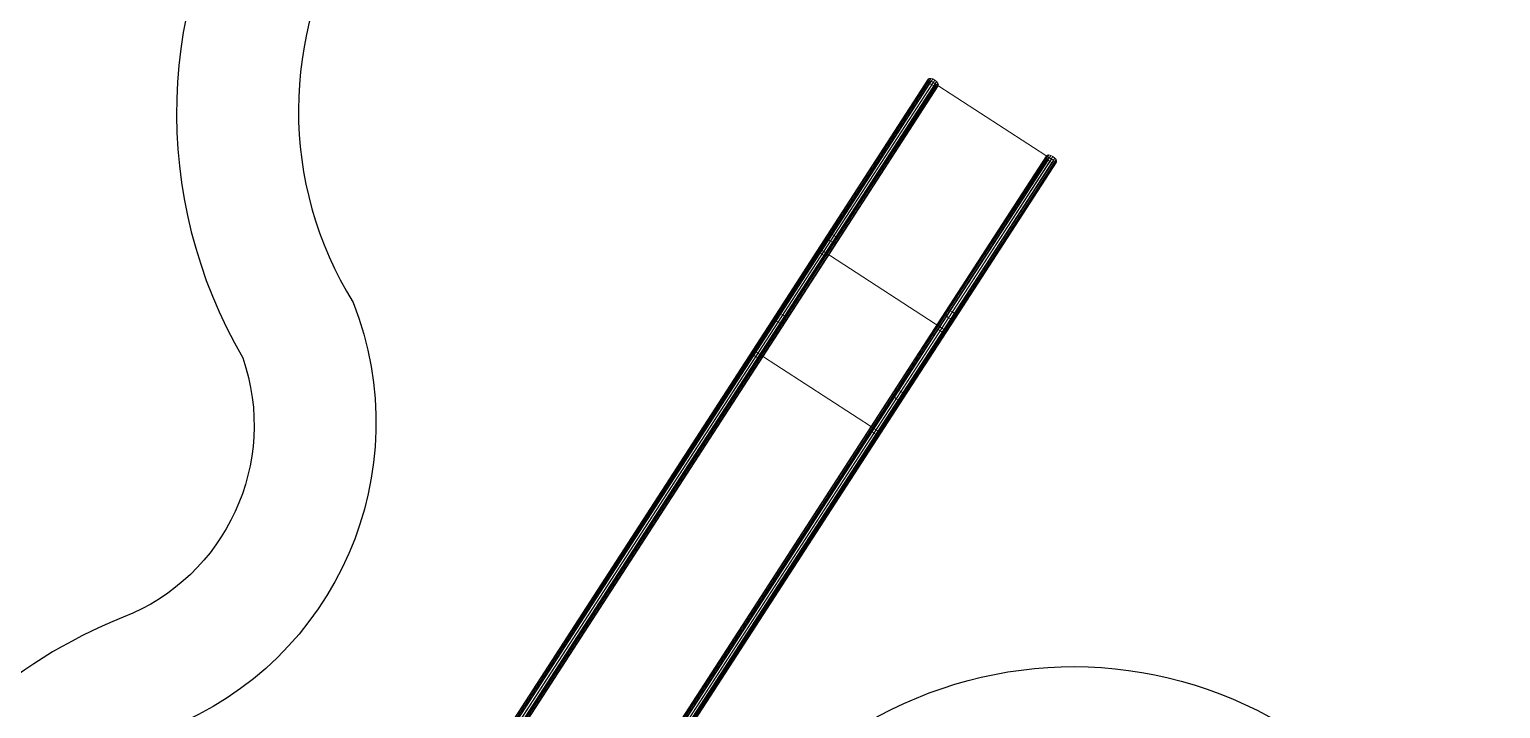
# Model space of a CAD drawing. Header units: inches. Extents: x -1 to 125, y -2 to 87.
# Drawn here: x 62.41 to 68.45, y 39.5 to 42.28 of the extents above; entities that cross this region are included whole.
import ezdxf

# ---------------------------------------------------------------- set-up
doc = ezdxf.new("R2010")
doc.units = ezdxf.units.IN
doc.header["$MEASUREMENT"] = 0
doc.layers.add('01 juegos infantiles', color=32, linetype='Continuous', lineweight=5)

# ---------------------------------------------------------------- blocks, each defined once
blk = doc.blocks.new('A$C56F7531D')
at = {"layer": '01 juegos infantiles', "color": 1, "linetype": 'ByBlock'}
for p, q in [((1.3375, 5.0536, -2.0559), (0.76, 5.0536, -2.0559)), ((0.76, 5.0536, -2.0559), (0.76, 4.5569, -1.7789)), ((1.3375, 4.5569, -1.7789), (1.3375, 5.0536, -2.0559)), ((0.76, 4.5569, -1.7789), (1.3375, 4.5569, -1.7789))]:
    blk.add_line(p, q, dxfattribs=at)
for points in [[(0.7373, 5.1238, -1.8534), (0.7354, 5.1185, -1.8625), (0.7354, 5.88, -2.151), (0.7373, 5.8845, -2.1416)], [(0.7354, 5.1185, -1.8625), (0.7373, 5.1131, -1.8715), (0.7373, 5.8755, -2.1604), (0.7354, 5.88, -2.151)], [(0.7426, 5.1284, -1.8457), (0.7373, 5.1238, -1.8534), (0.7373, 5.8845, -2.1416), (0.7426, 5.8884, -2.1336)], [(0.7373, 5.1131, -1.8715), (0.7426, 5.1085, -1.8793), (0.7426, 5.8716, -2.1684), (0.7373, 5.8755, -2.1604)], [(0.7506, 5.1314, -1.8405), (0.7426, 5.1284, -1.8457), (0.7426, 5.8884, -2.1336), (0.7506, 5.8909, -2.1283)], [(0.7426, 5.1085, -1.8793), (0.7506, 5.1055, -1.8844), (0.7506, 5.8691, -2.1737), (0.7426, 5.8716, -2.1684)], [(0.7477, 5.0536, -2.0571), (0.7477, 5.88, -2.3702), (0.7723, 5.88, -2.3702), (0.7723, 5.0536, -2.0571)], [(0.7723, 5.0407, -2.0789), (0.7723, 5.88, -2.397), (0.7477, 5.88, -2.397), (0.7477, 5.0407, -2.0789)], [(0.7477, 5.88, -2.397), (0.7723, 5.88, -2.397), (0.7723, 5.88, -2.3702), (0.7477, 5.88, -2.3702)], [(0.76, 5.1325, -1.8387), (0.7506, 5.1314, -1.8405), (0.7506, 5.8909, -2.1283), (0.76, 5.8918, -2.1264)], [(0.7506, 5.1055, -1.8844), (0.76, 5.1044, -1.8862), (0.76, 5.8682, -2.1756), (0.7506, 5.8691, -2.1737)], [(0.7694, 5.1314, -1.8405), (0.76, 5.1325, -1.8387), (0.76, 5.8918, -2.1264), (0.7694, 5.8909, -2.1283)], [(1.3375, 5.88, -2.3691), (0.76, 5.88, -2.3691), (0.76, 5.0536, -2.0559), (1.3375, 5.0536, -2.0559)], [(0.76, 5.1044, -1.8862), (0.7694, 5.1055, -1.8844), (0.7694, 5.8691, -2.1737), (0.76, 5.8682, -2.1756)], [(0.7774, 5.1284, -1.8457), (0.7694, 5.1314, -1.8405), (0.7694, 5.8909, -2.1283), (0.7774, 5.8884, -2.1336)], [(0.7694, 5.1055, -1.8844), (0.7774, 5.1085, -1.8793), (0.7774, 5.8716, -2.1684), (0.7694, 5.8691, -2.1737)], [(0.7827, 5.1238, -1.8534), (0.7774, 5.1284, -1.8457), (0.7774, 5.8884, -2.1336), (0.7827, 5.8845, -2.1416)], [(0.7774, 5.1085, -1.8793), (0.7827, 5.1131, -1.8715), (0.7827, 5.8755, -2.1604), (0.7774, 5.8716, -2.1684)], [(0.7846, 5.1185, -1.8625), (0.7827, 5.1238, -1.8534), (0.7827, 5.8845, -2.1416), (0.7846, 5.88, -2.151)], [(0.7827, 5.1131, -1.8715), (0.7846, 5.1185, -1.8625), (0.7846, 5.88, -2.151), (0.7827, 5.8755, -2.1604)], [(1.3148, 5.1238, -1.8534), (1.3129, 5.1185, -1.8625), (1.3129, 5.88, -2.151), (1.3148, 5.8845, -2.1416)], [(1.3129, 5.1185, -1.8625), (1.3148, 5.1131, -1.8715), (1.3148, 5.8755, -2.1604), (1.3129, 5.88, -2.151)], [(1.3201, 5.1284, -1.8457), (1.3148, 5.1238, -1.8534), (1.3148, 5.8845, -2.1416), (1.3201, 5.8884, -2.1336)], [(1.3148, 5.1131, -1.8715), (1.3201, 5.1085, -1.8793), (1.3201, 5.8716, -2.1684), (1.3148, 5.8755, -2.1604)], [(1.3281, 5.1314, -1.8405), (1.3201, 5.1284, -1.8457), (1.3201, 5.8884, -2.1336), (1.3281, 5.8909, -2.1283)], [(1.3201, 5.1085, -1.8793), (1.3281, 5.1055, -1.8844), (1.3281, 5.8691, -2.1737), (1.3201, 5.8716, -2.1684)], [(1.3252, 5.0536, -2.0571), (1.3252, 5.88, -2.3702), (1.3498, 5.88, -2.3702), (1.3498, 5.0536, -2.0571)], [(1.3498, 5.0407, -2.0789), (1.3498, 5.88, -2.397), (1.3252, 5.88, -2.397), (1.3252, 5.0407, -2.0789)], [(1.3252, 5.88, -2.397), (1.3498, 5.88, -2.397), (1.3498, 5.88, -2.3702), (1.3252, 5.88, -2.3702)], [(1.3375, 5.1325, -1.8387), (1.3281, 5.1314, -1.8405), (1.3281, 5.8909, -2.1283), (1.3375, 5.8918, -2.1264)], [(1.3281, 5.1055, -1.8844), (1.3375, 5.1044, -1.8862), (1.3375, 5.8682, -2.1756), (1.3281, 5.8691, -2.1737)], [(1.3469, 5.1314, -1.8405), (1.3375, 5.1325, -1.8387), (1.3375, 5.8918, -2.1264), (1.3469, 5.8909, -2.1283)], [(1.3375, 5.1044, -1.8862), (1.3469, 5.1055, -1.8844), (1.3469, 5.8691, -2.1737), (1.3375, 5.8682, -2.1756)], [(1.3549, 5.1284, -1.8457), (1.3469, 5.1314, -1.8405), (1.3469, 5.8909, -2.1283), (1.3549, 5.8884, -2.1336)], [(1.3469, 5.1055, -1.8844), (1.3549, 5.1085, -1.8793), (1.3549, 5.8716, -2.1684), (1.3469, 5.8691, -2.1737)], [(1.3602, 5.1238, -1.8534), (1.3549, 5.1284, -1.8457), (1.3549, 5.8884, -2.1336), (1.3602, 5.8845, -2.1416)], [(1.3549, 5.1085, -1.8793), (1.3602, 5.1131, -1.8715), (1.3602, 5.8755, -2.1604), (1.3549, 5.8716, -2.1684)], [(1.3621, 5.1185, -1.8625), (1.3602, 5.1238, -1.8534), (1.3602, 5.8845, -2.1416), (1.3621, 5.88, -2.151)], [(1.3602, 5.1131, -1.8715), (1.3621, 5.1185, -1.8625), (1.3621, 5.88, -2.151), (1.3602, 5.8755, -2.1604)], [(0.7506, 4.7432, -1.6239), (0.7426, 4.7393, -1.6286), (0.7426, 5.1284, -1.8457), (0.7506, 5.1314, -1.8405)], [(0.76, 4.7446, -1.6223), (0.7506, 4.7432, -1.6239), (0.7506, 5.1314, -1.8405), (0.76, 5.1325, -1.8387)], [(0.7694, 4.7432, -1.6239), (0.76, 4.7446, -1.6223), (0.76, 5.1325, -1.8387), (0.7694, 5.1314, -1.8405)], [(0.7774, 4.7393, -1.6286), (0.7694, 4.7432, -1.6239), (0.7694, 5.1314, -1.8405), (0.7774, 5.1284, -1.8457)], [(1.3281, 4.7432, -1.6239), (1.3201, 4.7393, -1.6286), (1.3201, 5.1284, -1.8457), (1.3281, 5.1314, -1.8405)], [(1.3375, 4.7446, -1.6223), (1.3281, 4.7432, -1.6239), (1.3281, 5.1314, -1.8405), (1.3375, 5.1325, -1.8387)], [(1.3469, 4.7432, -1.6239), (1.3375, 4.7446, -1.6223), (1.3375, 5.1325, -1.8387), (1.3469, 5.1314, -1.8405)], [(1.3549, 4.7393, -1.6286), (1.3469, 4.7432, -1.6239), (1.3469, 5.1314, -1.8405), (1.3549, 5.1284, -1.8457)], [(0.7373, 4.7334, -1.6356), (0.7354, 4.7265, -1.6438), (0.7354, 5.1185, -1.8625), (0.7373, 5.1238, -1.8534)], [(0.7354, 4.7265, -1.6438), (0.7373, 4.7196, -1.652), (0.7373, 5.1131, -1.8715), (0.7354, 5.1185, -1.8625)], [(0.7426, 4.7393, -1.6286), (0.7373, 4.7334, -1.6356), (0.7373, 5.1238, -1.8534), (0.7426, 5.1284, -1.8457)], [(0.7373, 4.7196, -1.652), (0.7426, 4.7137, -1.659), (0.7426, 5.1085, -1.8793), (0.7373, 5.1131, -1.8715)], [(0.7426, 4.7137, -1.659), (0.7506, 4.7098, -1.6637), (0.7506, 5.1055, -1.8844), (0.7426, 5.1085, -1.8793)], [(0.7506, 4.7098, -1.6637), (0.76, 4.7084, -1.6653), (0.76, 5.1044, -1.8862), (0.7506, 5.1055, -1.8844)], [(0.76, 4.7084, -1.6653), (0.7694, 4.7098, -1.6637), (0.7694, 5.1055, -1.8844), (0.76, 5.1044, -1.8862)], [(0.7694, 4.7098, -1.6637), (0.7774, 4.7137, -1.659), (0.7774, 5.1085, -1.8793), (0.7694, 5.1055, -1.8844)], [(0.7827, 4.7334, -1.6356), (0.7774, 4.7393, -1.6286), (0.7774, 5.1284, -1.8457), (0.7827, 5.1238, -1.8534)], [(0.7774, 4.7137, -1.659), (0.7827, 4.7196, -1.652), (0.7827, 5.1131, -1.8715), (0.7774, 5.1085, -1.8793)], [(0.7846, 4.7265, -1.6438), (0.7827, 4.7334, -1.6356), (0.7827, 5.1238, -1.8534), (0.7846, 5.1185, -1.8625)], [(0.7827, 4.7196, -1.652), (0.7846, 4.7265, -1.6438), (0.7846, 5.1185, -1.8625), (0.7827, 5.1131, -1.8715)], [(1.3148, 4.7334, -1.6356), (1.3129, 4.7265, -1.6438), (1.3129, 5.1185, -1.8625), (1.3148, 5.1238, -1.8534)], [(1.3129, 4.7265, -1.6438), (1.3148, 4.7196, -1.652), (1.3148, 5.1131, -1.8715), (1.3129, 5.1185, -1.8625)], [(1.3201, 4.7393, -1.6286), (1.3148, 4.7334, -1.6356), (1.3148, 5.1238, -1.8534), (1.3201, 5.1284, -1.8457)], [(1.3148, 4.7196, -1.652), (1.3201, 4.7137, -1.659), (1.3201, 5.1085, -1.8793), (1.3148, 5.1131, -1.8715)], [(1.3201, 4.7137, -1.659), (1.3281, 4.7098, -1.6637), (1.3281, 5.1055, -1.8844), (1.3201, 5.1085, -1.8793)], [(1.3281, 4.7098, -1.6637), (1.3375, 4.7084, -1.6653), (1.3375, 5.1044, -1.8862), (1.3281, 5.1055, -1.8844)], [(1.3375, 4.7084, -1.6653), (1.3469, 4.7098, -1.6637), (1.3469, 5.1055, -1.8844), (1.3375, 5.1044, -1.8862)], [(1.3469, 4.7098, -1.6637), (1.3549, 4.7137, -1.659), (1.3549, 5.1085, -1.8793), (1.3469, 5.1055, -1.8844)], [(1.3602, 4.7334, -1.6356), (1.3549, 4.7393, -1.6286), (1.3549, 5.1284, -1.8457), (1.3602, 5.1238, -1.8534)], [(1.3549, 4.7137, -1.659), (1.3602, 4.7196, -1.652), (1.3602, 5.1131, -1.8715), (1.3549, 5.1085, -1.8793)], [(1.3621, 4.7265, -1.6438), (1.3602, 4.7334, -1.6356), (1.3602, 5.1238, -1.8534), (1.3621, 5.1185, -1.8625)], [(1.3602, 4.7196, -1.652), (1.3621, 4.7265, -1.6438), (1.3621, 5.1185, -1.8625), (1.3602, 5.1131, -1.8715)], [(0.7477, 4.5569, -1.78), (0.7477, 5.0536, -2.0571), (0.7723, 5.0536, -2.0571), (0.7723, 4.5569, -1.78)], [(0.7723, 4.5403, -1.7998), (0.7723, 5.0407, -2.0789), (0.7477, 5.0407, -2.0789), (0.7477, 4.5403, -1.7998)], [(1.3375, 4.5569, -1.7789), (1.3375, 5.0536, -2.0559), (0.76, 5.0536, -2.0559), (0.76, 4.5569, -1.7789)], [(1.3252, 4.5569, -1.78), (1.3252, 5.0536, -2.0571), (1.3498, 5.0536, -2.0571), (1.3498, 4.5569, -1.78)], [(1.3498, 4.5403, -1.7998), (1.3498, 5.0407, -2.0789), (1.3252, 5.0407, -2.0789), (1.3252, 4.5403, -1.7998)], [(0.7373, 2.2457, 0.2959), (0.7354, 2.2389, 0.2876), (0.7354, 4.7265, -1.6438), (0.7373, 4.7334, -1.6356)], [(0.7354, 2.2389, 0.2876), (0.7373, 2.2321, 0.2793), (0.7373, 4.7196, -1.652), (0.7354, 4.7265, -1.6438)], [(0.7426, 2.2515, 0.303), (0.7373, 2.2457, 0.2959), (0.7373, 4.7334, -1.6356), (0.7426, 4.7393, -1.6286)], [(0.7373, 2.2321, 0.2793), (0.7426, 2.2263, 0.2723), (0.7426, 4.7137, -1.659), (0.7373, 4.7196, -1.652)], [(0.7506, 2.2554, 0.3077), (0.7426, 2.2515, 0.303), (0.7426, 4.7393, -1.6286), (0.7506, 4.7432, -1.6239)], [(0.7426, 2.2263, 0.2723), (0.7506, 2.2225, 0.2676), (0.7506, 4.7098, -1.6637), (0.7426, 4.7137, -1.659)], [(0.76, 2.2567, 0.3093), (0.7506, 2.2554, 0.3077), (0.7506, 4.7432, -1.6239), (0.76, 4.7446, -1.6223)], [(0.7506, 2.2225, 0.2676), (0.76, 2.2211, 0.2659), (0.76, 4.7084, -1.6653), (0.7506, 4.7098, -1.6637)], [(0.7694, 2.2554, 0.3077), (0.76, 2.2567, 0.3093), (0.76, 4.7446, -1.6223), (0.7694, 4.7432, -1.6239)], [(0.76, 2.2211, 0.2659), (0.7694, 2.2225, 0.2676), (0.7694, 4.7098, -1.6637), (0.76, 4.7084, -1.6653)], [(0.7774, 2.2515, 0.303), (0.7694, 2.2554, 0.3077), (0.7694, 4.7432, -1.6239), (0.7774, 4.7393, -1.6286)], [(0.7694, 2.2225, 0.2676), (0.7774, 2.2263, 0.2723), (0.7774, 4.7137, -1.659), (0.7694, 4.7098, -1.6637)], [(0.7827, 2.2457, 0.2959), (0.7774, 2.2515, 0.303), (0.7774, 4.7393, -1.6286), (0.7827, 4.7334, -1.6356)], [(0.7774, 2.2263, 0.2723), (0.7827, 2.2321, 0.2793), (0.7827, 4.7196, -1.652), (0.7774, 4.7137, -1.659)], [(0.7846, 2.2389, 0.2876), (0.7827, 2.2457, 0.2959), (0.7827, 4.7334, -1.6356), (0.7846, 4.7265, -1.6438)], [(0.7827, 2.2321, 0.2793), (0.7846, 2.2389, 0.2876), (0.7846, 4.7265, -1.6438), (0.7827, 4.7196, -1.652)], [(1.3148, 2.2457, 0.2959), (1.3129, 2.2389, 0.2876), (1.3129, 4.7265, -1.6438), (1.3148, 4.7334, -1.6356)], [(1.3129, 2.2389, 0.2876), (1.3148, 2.2321, 0.2793), (1.3148, 4.7196, -1.652), (1.3129, 4.7265, -1.6438)], [(1.3201, 2.2515, 0.303), (1.3148, 2.2457, 0.2959), (1.3148, 4.7334, -1.6356), (1.3201, 4.7393, -1.6286)], [(1.3148, 2.2321, 0.2793), (1.3201, 2.2263, 0.2723), (1.3201, 4.7137, -1.659), (1.3148, 4.7196, -1.652)], [(1.3281, 2.2554, 0.3077), (1.3201, 2.2515, 0.303), (1.3201, 4.7393, -1.6286), (1.3281, 4.7432, -1.6239)], [(1.3201, 2.2263, 0.2723), (1.3281, 2.2225, 0.2676), (1.3281, 4.7098, -1.6637), (1.3201, 4.7137, -1.659)], [(1.3375, 2.2567, 0.3093), (1.3281, 2.2554, 0.3077), (1.3281, 4.7432, -1.6239), (1.3375, 4.7446, -1.6223)], [(1.3281, 2.2225, 0.2676), (1.3375, 2.2211, 0.2659), (1.3375, 4.7084, -1.6653), (1.3281, 4.7098, -1.6637)], [(1.3469, 2.2554, 0.3077), (1.3375, 2.2567, 0.3093), (1.3375, 4.7446, -1.6223), (1.3469, 4.7432, -1.6239)], [(1.3375, 2.2211, 0.2659), (1.3469, 2.2225, 0.2676), (1.3469, 4.7098, -1.6637), (1.3375, 4.7084, -1.6653)], [(1.3549, 2.2515, 0.303), (1.3469, 2.2554, 0.3077), (1.3469, 4.7432, -1.6239), (1.3549, 4.7393, -1.6286)], [(1.3469, 2.2225, 0.2676), (1.3549, 2.2263, 0.2723), (1.3549, 4.7137, -1.659), (1.3469, 4.7098, -1.6637)], [(1.3602, 2.2457, 0.2959), (1.3549, 2.2515, 0.303), (1.3549, 4.7393, -1.6286), (1.3602, 4.7334, -1.6356)], [(1.3549, 2.2263, 0.2723), (1.3602, 2.2321, 0.2793), (1.3602, 4.7196, -1.652), (1.3549, 4.7137, -1.659)], [(1.3621, 2.2389, 0.2876), (1.3602, 2.2457, 0.2959), (1.3602, 4.7334, -1.6356), (1.3621, 4.7265, -1.6438)], [(1.3602, 2.2321, 0.2793), (1.3621, 2.2389, 0.2876), (1.3621, 4.7265, -1.6438), (1.3602, 4.7196, -1.652)], [(0.7477, 2.736, -0.3662), (0.7477, 4.5569, -1.78), (0.7723, 4.5569, -1.78), (0.7723, 2.736, -0.3662)], [(0.7723, 2.7256, -0.3908), (0.7723, 4.5403, -1.7998), (0.7477, 4.5403, -1.7998), (0.7477, 2.7256, -0.3908)], [(1.3375, 2.7364, -0.365), (1.3375, 4.5569, -1.7789), (0.76, 4.5569, -1.7789), (0.76, 2.7364, -0.365)], [(1.3252, 2.736, -0.3662), (1.3252, 4.5569, -1.78), (1.3498, 4.5569, -1.78), (1.3498, 2.736, -0.3662)], [(1.3498, 2.7256, -0.3908), (1.3498, 4.5403, -1.7998), (1.3252, 4.5403, -1.7998), (1.3252, 2.7256, -0.3908)]]:
    blk.add_3dface(points, dxfattribs=at)
for points, invisible_edges in [([(0.7354, 5.88, -2.151), (0.76, 5.8682, -2.1756), (0.7373, 5.8845, -2.1416)], 3), ([(0.7373, 5.8755, -2.1604), (0.76, 5.8682, -2.1756), (0.7354, 5.88, -2.151)], 3), ([(0.7373, 5.8845, -2.1416), (0.76, 5.8682, -2.1756), (0.7426, 5.8884, -2.1336)], 3), ([(0.7426, 5.8716, -2.1684), (0.7506, 5.8691, -2.1737), (0.7373, 5.8755, -2.1604)], 2), ([(0.7506, 5.8691, -2.1737), (0.76, 5.8682, -2.1756), (0.7373, 5.8755, -2.1604)], 14), ([(0.7426, 5.8884, -2.1336), (0.76, 5.8682, -2.1756), (0.7506, 5.8909, -2.1283)], 3), ([(0.7477, 5.88, -2.3702), (0.7477, 5.0536, -2.0571), (0.7477, 5.88, -2.397)], 2), ([(0.7477, 5.88, -2.397), (0.7477, 5.0536, -2.0571), (0.7477, 5.0407, -2.0789)], 3), ([(0.7506, 5.8909, -2.1283), (0.76, 5.8682, -2.1756), (0.76, 5.8918, -2.1264)], 3), ([(0.76, 5.8918, -2.1264), (0.76, 5.8682, -2.1756), (0.7694, 5.8909, -2.1283)], 3), ([(0.7694, 5.8909, -2.1283), (0.76, 5.8682, -2.1756), (0.7774, 5.8884, -2.1336)], 3), ([(0.7774, 5.8884, -2.1336), (0.76, 5.8682, -2.1756), (0.7827, 5.8845, -2.1416)], 3), ([(0.7827, 5.8845, -2.1416), (0.76, 5.8682, -2.1756), (0.7846, 5.88, -2.151)], 3), ([(0.76, 5.0536, -2.0559), (0.76, 5.88, -2.3691), (0.76, 4.5569, -1.7789)], 2), ([(0.76, 5.88, -2.3691), (0.76, 5.88, -2.1766), (0.76, 4.5569, -1.7789)], 14), ([(0.76, 4.5569, -1.7789), (0.76, 5.88, -2.1766), (0.76, 5.1056, -1.8831)], 13), ([(0.76, 5.0536, -2.0559), (0.76, 5.88, -2.3691), (0.76, 4.5569, -1.7789)], 2), ([(0.76, 5.88, -2.3691), (0.76, 5.88, -2.1766), (0.76, 4.5569, -1.7789)], 14), ([(0.76, 4.5569, -1.7789), (0.76, 5.88, -2.1766), (0.76, 5.1056, -1.8831)], 13), ([(0.7846, 5.88, -2.151), (0.76, 5.8682, -2.1756), (0.7827, 5.8755, -2.1604)], 3), ([(0.7827, 5.8755, -2.1604), (0.76, 5.8682, -2.1756), (0.7694, 5.8691, -2.1737)], 13), ([(0.7694, 5.8691, -2.1737), (0.7774, 5.8716, -2.1684), (0.7827, 5.8755, -2.1604)], 12), ([(0.7723, 5.88, -2.397), (0.7723, 5.0407, -2.0789), (0.7723, 5.88, -2.3702)], 2), ([(0.7723, 5.88, -2.3702), (0.7723, 5.0407, -2.0789), (0.7723, 5.0536, -2.0571)], 3), ([(1.3129, 5.88, -2.151), (1.3375, 5.8682, -2.1756), (1.3148, 5.8845, -2.1416)], 3), ([(1.3148, 5.8755, -2.1604), (1.3375, 5.8682, -2.1756), (1.3129, 5.88, -2.151)], 3), ([(1.3148, 5.8845, -2.1416), (1.3375, 5.8682, -2.1756), (1.3201, 5.8884, -2.1336)], 3), ([(1.3201, 5.8716, -2.1684), (1.3281, 5.8691, -2.1737), (1.3148, 5.8755, -2.1604)], 2), ([(1.3281, 5.8691, -2.1737), (1.3375, 5.8682, -2.1756), (1.3148, 5.8755, -2.1604)], 14), ([(1.3201, 5.8884, -2.1336), (1.3375, 5.8682, -2.1756), (1.3281, 5.8909, -2.1283)], 3), ([(1.3252, 5.88, -2.3702), (1.3252, 5.0536, -2.0571), (1.3252, 5.88, -2.397)], 2), ([(1.3252, 5.88, -2.397), (1.3252, 5.0536, -2.0571), (1.3252, 5.0407, -2.0789)], 3), ([(1.3281, 5.8909, -2.1283), (1.3375, 5.8682, -2.1756), (1.3375, 5.8918, -2.1264)], 3), ([(1.3375, 5.8918, -2.1264), (1.3375, 5.8682, -2.1756), (1.3469, 5.8909, -2.1283)], 3), ([(1.3469, 5.8909, -2.1283), (1.3375, 5.8682, -2.1756), (1.3549, 5.8884, -2.1336)], 3), ([(1.3549, 5.8884, -2.1336), (1.3375, 5.8682, -2.1756), (1.3602, 5.8845, -2.1416)], 3), ([(1.3602, 5.8845, -2.1416), (1.3375, 5.8682, -2.1756), (1.3621, 5.88, -2.151)], 3), ([(1.3375, 5.0536, -2.0559), (1.3375, 5.88, -2.3691), (1.3375, 4.5569, -1.7789)], 2), ([(1.3375, 5.88, -2.3691), (1.3375, 5.88, -2.1766), (1.3375, 4.5569, -1.7789)], 14), ([(1.3375, 4.5569, -1.7789), (1.3375, 5.88, -2.1766), (1.3375, 5.1056, -1.8831)], 13), ([(1.3375, 5.0536, -2.0559), (1.3375, 5.88, -2.3691), (1.3375, 4.5569, -1.7789)], 2), ([(1.3375, 5.88, -2.3691), (1.3375, 5.88, -2.1766), (1.3375, 4.5569, -1.7789)], 14), ([(1.3375, 4.5569, -1.7789), (1.3375, 5.88, -2.1766), (1.3375, 5.1056, -1.8831)], 13), ([(1.3621, 5.88, -2.151), (1.3375, 5.8682, -2.1756), (1.3602, 5.8755, -2.1604)], 3), ([(1.3602, 5.8755, -2.1604), (1.3375, 5.8682, -2.1756), (1.3469, 5.8691, -2.1737)], 13), ([(1.3469, 5.8691, -2.1737), (1.3549, 5.8716, -2.1684), (1.3602, 5.8755, -2.1604)], 12), ([(1.3498, 5.88, -2.397), (1.3498, 5.0407, -2.0789), (1.3498, 5.88, -2.3702)], 2), ([(1.3498, 5.88, -2.3702), (1.3498, 5.0407, -2.0789), (1.3498, 5.0536, -2.0571)], 3), ([(0.76, 5.1056, -1.8831), (0.76, 4.7099, -1.6624), (0.76, 4.5569, -1.7789)], 14), ([(0.76, 5.1056, -1.8831), (0.76, 4.7099, -1.6624), (0.76, 4.5569, -1.7789)], 14), ([(1.3375, 5.1056, -1.8831), (1.3375, 4.7099, -1.6624), (1.3375, 4.5569, -1.7789)], 14), ([(1.3375, 5.1056, -1.8831), (1.3375, 4.7099, -1.6624), (1.3375, 4.5569, -1.7789)], 14), ([(0.7477, 5.0536, -2.0571), (0.7477, 4.5569, -1.78), (0.7477, 5.0407, -2.0789)], 14), ([(0.7477, 5.0407, -2.0789), (0.7477, 4.5569, -1.78), (0.7477, 4.5403, -1.7998)], 3), ([(0.7723, 5.0407, -2.0789), (0.7723, 4.5403, -1.7998), (0.7723, 5.0536, -2.0571)], 14), ([(0.7723, 5.0536, -2.0571), (0.7723, 4.5403, -1.7998), (0.7723, 4.5569, -1.78)], 3), ([(1.3252, 5.0536, -2.0571), (1.3252, 4.5569, -1.78), (1.3252, 5.0407, -2.0789)], 14), ([(1.3252, 5.0407, -2.0789), (1.3252, 4.5569, -1.78), (1.3252, 4.5403, -1.7998)], 3), ([(1.3498, 5.0407, -2.0789), (1.3498, 4.5403, -1.7998), (1.3498, 5.0536, -2.0571)], 14), ([(1.3498, 5.0536, -2.0571), (1.3498, 4.5403, -1.7998), (1.3498, 4.5569, -1.78)], 3), ([(0.76, 2.2226, 0.2687), (0.76, 4.5569, -1.7789), (0.76, 4.7099, -1.6624)], 3), ([(0.76, 2.2226, 0.2687), (0.76, 4.5569, -1.7789), (0.76, 4.7099, -1.6624)], 3), ([(1.3375, 2.2226, 0.2687), (1.3375, 4.5569, -1.7789), (1.3375, 4.7099, -1.6624)], 3), ([(1.3375, 2.2226, 0.2687), (1.3375, 4.5569, -1.7789), (1.3375, 4.7099, -1.6624)], 3), ([(0.7477, 4.5569, -1.78), (0.7477, 2.736, -0.3662), (0.7477, 4.5403, -1.7998)], 14), ([(0.7477, 2.7256, -0.3908), (0.7477, 4.5403, -1.7998), (0.7477, 2.736, -0.3662)], 14), ([(0.76, 2.7364, -0.365), (0.76, 4.5569, -1.7789), (0.76, 2.0955, 0.2292)], 14), ([(0.76, 2.0955, 0.2292), (0.76, 4.5569, -1.7789), (0.76, 2.1019, 0.2493)], 3), ([(0.76, 2.1019, 0.2493), (0.76, 4.5569, -1.7789), (0.76, 2.1131, 0.2654)], 3), ([(0.76, 2.1131, 0.2654), (0.76, 4.5569, -1.7789), (0.76, 2.1299, 0.2757)], 3), ([(0.76, 2.1299, 0.2757), (0.76, 4.5569, -1.7789), (0.76, 2.1525, 0.2798)], 3), ([(0.76, 2.1525, 0.2798), (0.76, 4.5569, -1.7789), (0.76, 2.1898, 0.2798)], 3), ([(0.76, 2.1898, 0.2798), (0.76, 4.5569, -1.7789), (0.76, 2.2072, 0.2763)], 3), ([(0.76, 2.2072, 0.2763), (0.76, 4.5569, -1.7789), (0.76, 2.2226, 0.2687)], 3), ([(0.76, 2.7364, -0.365), (0.76, 4.5569, -1.7789), (0.76, 2.0955, 0.2292)], 14), ([(0.76, 2.0955, 0.2292), (0.76, 4.5569, -1.7789), (0.76, 2.1019, 0.2493)], 3), ([(0.76, 2.1019, 0.2493), (0.76, 4.5569, -1.7789), (0.76, 2.1131, 0.2654)], 3), ([(0.76, 2.1131, 0.2654), (0.76, 4.5569, -1.7789), (0.76, 2.1299, 0.2757)], 3), ([(0.76, 2.1299, 0.2757), (0.76, 4.5569, -1.7789), (0.76, 2.1525, 0.2798)], 3), ([(0.76, 2.1525, 0.2798), (0.76, 4.5569, -1.7789), (0.76, 2.1898, 0.2798)], 3), ([(0.76, 2.1898, 0.2798), (0.76, 4.5569, -1.7789), (0.76, 2.2072, 0.2763)], 3), ([(0.76, 2.2072, 0.2763), (0.76, 4.5569, -1.7789), (0.76, 2.2226, 0.2687)], 3), ([(0.7723, 4.5403, -1.7998), (0.7723, 2.7256, -0.3908), (0.7723, 4.5569, -1.78)], 14), ([(0.7723, 2.736, -0.3662), (0.7723, 4.5569, -1.78), (0.7723, 2.7256, -0.3908)], 14), ([(1.3252, 4.5569, -1.78), (1.3252, 2.736, -0.3662), (1.3252, 4.5403, -1.7998)], 14), ([(1.3252, 2.7256, -0.3908), (1.3252, 4.5403, -1.7998), (1.3252, 2.736, -0.3662)], 14), ([(1.3375, 2.7364, -0.365), (1.3375, 4.5569, -1.7789), (1.3375, 2.0955, 0.2292)], 14), ([(1.3375, 2.0955, 0.2292), (1.3375, 4.5569, -1.7789), (1.3375, 2.1019, 0.2493)], 3), ([(1.3375, 2.1019, 0.2493), (1.3375, 4.5569, -1.7789), (1.3375, 2.1131, 0.2654)], 3), ([(1.3375, 2.1131, 0.2654), (1.3375, 4.5569, -1.7789), (1.3375, 2.1299, 0.2757)], 3), ([(1.3375, 2.1299, 0.2757), (1.3375, 4.5569, -1.7789), (1.3375, 2.1525, 0.2798)], 3), ([(1.3375, 2.1525, 0.2798), (1.3375, 4.5569, -1.7789), (1.3375, 2.1898, 0.2798)], 3), ([(1.3375, 2.1898, 0.2798), (1.3375, 4.5569, -1.7789), (1.3375, 2.2072, 0.2763)], 3), ([(1.3375, 2.2072, 0.2763), (1.3375, 4.5569, -1.7789), (1.3375, 2.2226, 0.2687)], 3), ([(1.3375, 2.7364, -0.365), (1.3375, 4.5569, -1.7789), (1.3375, 2.0955, 0.2292)], 14), ([(1.3375, 2.0955, 0.2292), (1.3375, 4.5569, -1.7789), (1.3375, 2.1019, 0.2493)], 3), ([(1.3375, 2.1019, 0.2493), (1.3375, 4.5569, -1.7789), (1.3375, 2.1131, 0.2654)], 3), ([(1.3375, 2.1131, 0.2654), (1.3375, 4.5569, -1.7789), (1.3375, 2.1299, 0.2757)], 3), ([(1.3375, 2.1299, 0.2757), (1.3375, 4.5569, -1.7789), (1.3375, 2.1525, 0.2798)], 3), ([(1.3375, 2.1525, 0.2798), (1.3375, 4.5569, -1.7789), (1.3375, 2.1898, 0.2798)], 3), ([(1.3375, 2.1898, 0.2798), (1.3375, 4.5569, -1.7789), (1.3375, 2.2072, 0.2763)], 3), ([(1.3375, 2.2072, 0.2763), (1.3375, 4.5569, -1.7789), (1.3375, 2.2226, 0.2687)], 3), ([(1.3498, 4.5403, -1.7998), (1.3498, 2.7256, -0.3908), (1.3498, 4.5569, -1.78)], 14), ([(1.3498, 2.736, -0.3662), (1.3498, 4.5569, -1.78), (1.3498, 2.7256, -0.3908)], 14)]:
    blk.add_3dface(points, dxfattribs=dict(at, invisible_edges=invisible_edges))
blk = doc.blocks.new('A-DAS')
blk.add_lwpolyline([(12.1687, 29.8457, 0.624529), (10.1867, 26.8695, -0.401496), (9.6963, 25.8055, 1.876625), (12.4162, 23.9293, -1.024101), (14.7703, 23.8444, 1.218456), (18.3413, 24.3347, -0.585238), (19.8293, 26.0101, 1.343335), (16.9479, 30.8841, -0.251496), (12.1687, 29.8457, 1.906042)], format="xyb")
blk.add_lwpolyline([(12.0695, 29.3641, 0.626221), (10.6391, 27.0974, -0.414194), (9.8796, 25.3503, 1.876625), (11.9162, 23.9455, -1.024101), (15.2694, 23.8245, 1.218456), (17.8687, 24.1814, -0.560869), (19.8068, 26.5318, 1.32248), (17.2965, 30.5345, -0.251106)], format="xyb", close=True)
at = {"rotation": 327.0655888939163}
blk.add_blockref('A$C56F7531D', (9.1845, 23.4774, 2.3971), dxfattribs=at)

msp = doc.modelspace()

# ---------------------------------------------------------------- block references
msp.add_blockref('A-DAS', (53.1023, 14.0662))

doc.saveas('drawing.dxf')
